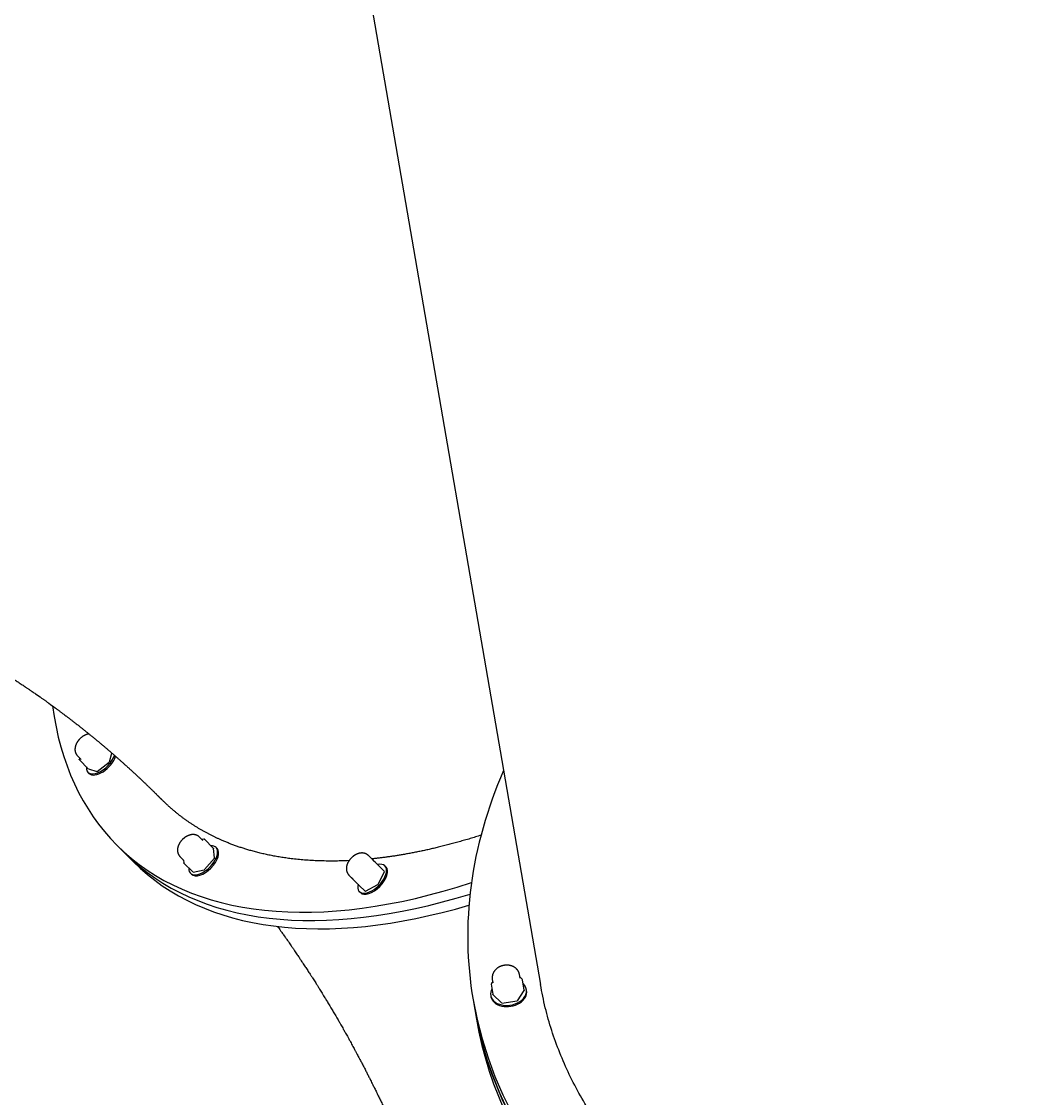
# Model space of a CAD drawing. Header units: millimetres. Extents: x 246416442 to 246896683, y 7418963194 to 7419503218.
# Drawn here: x 246834913 to 246835498, y 7419442888 to 7419443512 of the extents above; entities that cross this region are included whole.
import ezdxf
from ezdxf.lldxf.tags import DXFTag

# ---------------------------------------------------------------- set-up
doc = ezdxf.new("R2010")
doc.units = ezdxf.units.MM
doc.layers.add('L-Hatch Boundary', color=1, linetype='Continuous')
doc.layers.add('L-X-E-PLAY', color=9, linetype='Continuous')
doc.layers.add('L-SUB-SOIL DRAINAGE', color=170, linetype='SUBSOIL', lineweight=20)
doc.styles.get("Standard").update_dxf_attribs({"font": 'arial.ttf'})
tags = doc.linetypes.add('SUBSOIL', pattern='A,12.7,-5.08,["SSD",Standard,S=2.54,R=0,X=-2.54,Y=-1.27],-6.35', length=24.13).pattern_tags.tags
tags[6] = DXFTag(74, 10)

# ---------------------------------------------------------------- blocks, each defined once
blk = doc.blocks.new('Kubus Triple - Moduplay')
at = {"layer": 'L-X-E-PLAY', "lineweight": 25}
for p, q in [((-141455.4, -698388.09), (-141455.4, -699279.37)), ((-141697.41, -699103.05), (-141695.8, -699105.32)), ((-141696.42, -699104.46), (-141696.82, -699105.26)), ((-141679.85, -699109.6), (-141677.49, -699104.85)), ((-141696.8, -699105.52), (-141692.61, -699111.43)), ((-141692.52, -699111.51), (-141687.93, -699113.78)), ((-141687.71, -699113.78), (-141679.96, -699109.7)), ((-141693.11, -699113.45), (-141692.62, -699114.15)), ((-141683.76, -699157.95), (-141679.82, -699163.52)), ((-141634.21, -699163.63), (-141635.71, -699161.52)), ((-141679.82, -699163.52), (-141675.88, -699169.09)), ((-141633.38, -699163.09), (-141634.57, -699163.13)), ((-141628.98, -699169.11), (-141633.17, -699163.2)), ((-141648.77, -699170.76), (-141647.28, -699172.87)), ((-141647.25, -699173.14), (-141647.3, -699174.66)), ((-141629.13, -699174.72), (-141628.94, -699169.27)), ((-141626.84, -699169.73), (-141627.33, -699169.03)), ((-141647.26, -699174.81), (-141643.07, -699180.73)), ((-141636.06, -699180.57), (-141629.22, -699174.91)), ((-141644.47, -699181.16), (-141643.98, -699181.86)), ((-141642.86, -699180.84), (-141636.21, -699180.63)), ((-141539.09, -699191.38), (-141540.98, -699188.7)), ((-141537.59, -699193.39), (-141538.37, -699192.35)), ((-141554.05, -699197.94), (-141552.15, -699200.62)), ((-141553.38, -699198.98), (-141549.2, -699204.9)), ((-141533.4, -699199.32), (-141537.59, -699193.4)), ((-141532.11, -699196.92), (-141532.61, -699196.22)), ((-141549.2, -699204.91), (-141546.4, -699208.65)), ((-141538.3, -699206.01), (-141533.41, -699199.61)), ((-141549.75, -699208.35), (-141549.26, -699209.04)), ((-141546.11, -699208.74), (-141538.42, -699206.09)), ((-141482.4, -699272.82), (-141483.52, -699274.03)), ((-141482.4, -699271.64), (-141482.4, -699273.69)), ((-141466.4, -699273.69), (-141466.4, -699271.64)), ((-141465.26, -699274.75), (-141466.38, -699273.18)), ((-141483.58, -699274.2), (-141483.58, -699280.21)), ((-141483.54, -699280.35), (-141479.5, -699286)), ((-141465.21, -699280.91), (-141465.21, -699274.9)), ((-141495.4, -699281.44), (-141495.4, -699287.1)), ((-141484.9, -699280.74), (-141484.9, -699281.44)), ((-141479.31, -699286.11), (-141470.37, -699286.46)), ((-141470.18, -699286.38), (-141465.28, -699281.08)), ((-141463.9, -699281.44), (-141463.9, -699280.74)), ((-141495.4, -699287.1), (-141495.4, -699292.76))]:
    blk.add_line(p, q, dxfattribs=at)
for centre, radius, start, end in [((-141696.59, -699105.37), 0.25, 153.50869, 215.27029), ((-141692.41, -699111.29), 0.25, 215.27029, 243.70542), ((-141680.08, -699109.48), 0.25, 297.73732, 333.50869), ((-141687.82, -699113.56), 0.25, 243.70542, 297.73732), ((-141633.37, -699163.34), 0.25, 35.27029, 91.78247), ((-141647.53, -699173), 0.288, 1.64712, 29.16157), ((-141651.27, -699173.02), 4.02, 358.19653, 0.55948), ((-141629.18, -699169.26), 0.25, 357.96166, 35.27029), ((-141647.05, -699174.67), 0.25, 177.96166, 215.27029), ((-141629.38, -699174.72), 0.25, 309.62506, 357.96166), ((-141642.87, -699180.59), 0.25, 215.27029, 271.78247), ((-141636.22, -699180.38), 0.25, 271.78247, 309.62506), ((-141335.87, -699041.57), 252.48, 216.40185, 216.67286), ((-141553.18, -699198.84), 0.25, 174.28838, 215.27029), ((-141533.61, -699199.46), 0.25, 322.56296, 35.27029), ((-141546.2, -699208.5), 0.25, 216.79027, 288.99167), ((-141538.5, -699205.85), 0.25, 288.99167, 322.56296), ((-141483.33, -699274.2), 0.25, 137.24308, 180), ((-141458.03, -699267.28), 10.23, 215.08941, 215.23291), ((-141483.33, -699280.21), 0.25, 180, 215.56827), ((-141465.46, -699274.9), 0.25, 0, 35.56827), ((-141479.3, -699285.86), 0.25, 215.56827, 267.75256), ((-141470.36, -699286.21), 0.25, 267.75256, 317.24308), ((-141465.46, -699280.91), 0.25, 317.24308, 0)]:
    blk.add_arc(centre, radius, start, end, dxfattribs=at)
for centre, major_axis, ratio, start_param, end_param in [((-141332.69, -698909.65), (-351.07, -248.3), 0.522374, 5.902233, 6.283185), ((-141684.54, -699107.39), (8.57, 6.06), 0.522374, 2.586831, 5.48934), ((-141684.05, -699108.09), (8.57, 6.06), 0.522374, 3.141593, 5.496563), ((-141065.4, -699281.44), (-430, 0), 0.707107, 0, 3.576317), ((-141065.4, -699281.44), (-430, 0), 0.707107, 5.848455, 6.283185), ((-141332.69, -698909.65), (-351.07, -248.3), 0.522374, 0, 0.798434), ((-141328.75, -698915.22), (351.07, 248.3), 0.522374, 3.141593, 3.922756), ((-141328.75, -698915.22), (-351.07, -248.3), 0.522374, 0, 0.781164), ((-141635.9, -699175.1), (8.57, 6.06), 0.522374, 0, 0.521297), ((-141324.81, -698920.79), (351.07, 248.3), 0.522374, 3.141593, 3.906032), ((-141635.9, -699175.1), (8.57, 6.06), 0.522374, 2.620296, 6.283185), ((-141635.41, -699175.79), (8.57, 6.06), 0.522374, 3.141593, 6.283185), ((-141541.18, -699202.28), (8.57, 6.06), 0.522374, 2.446103, 6.283185), ((-141540.69, -699202.98), (8.57, 6.06), 0.522374, 3.141593, 6.283185), ((-141537.79, -699193.54), (-0.2, -0.15), 0.852634, 3.118972, 3.141593), ((-141541.18, -699202.28), (8.57, 6.06), 0.522374, 0, 0.69549), ((-141549, -699204.76), (0.2, 0.15), 0.852634, 3.118972, 3.141593), ((-141546.2, -699208.5), (0.2, 0.15), 0.852634, 3.118972, 3.141593), ((-141474.4, -699280.74), (-10.5, 0), 0.707107, 5.777368, 6.283185), ((-141474.4, -699280.74), (-10.5, 0), 0.707107, 0, 3.64741), ((-141474.4, -699281.44), (-10.5, 0), 0.707107, 0, 3.141593), ((-141065.4, -699287.1), (430, 0), 0.707107, 3.141593, 6.283185), ((-141065.4, -699287.1), (-430, 0), 0.707107, 0, 3.141593), ((-141065.4, -699292.76), (430, 0), 0.707107, 3.141593, 6.283185)]:
    blk.add_ellipse(centre, major_axis=major_axis, ratio=ratio, start_param=start_param, end_param=end_param, dxfattribs=at)
for points, knots in [([(-141979.58, -698926.63), (-141979.53, -698926.64), (-141979.27, -698926.69), (-141978.78, -698926.79), (-141978.11, -698926.92), (-141977.44, -698927.05), (-141976.79, -698927.17), (-141976.2, -698927.29), (-141975.67, -698927.39), (-141975.09, -698927.51), (-141974.4, -698927.64), (-141973.63, -698927.8), (-141972.89, -698927.95), (-141972.22, -698928.08), (-141971.55, -698928.22), (-141970.85, -698928.36), (-141970.09, -698928.52), (-141969.24, -698928.7), (-141968.44, -698928.87), (-141967.71, -698929.02), (-141967.1, -698929.15), (-141966.5, -698929.28), (-141965.88, -698929.42), (-141965.22, -698929.56), (-141964.56, -698929.7), (-141963.93, -698929.84), (-141963.34, -698929.97), (-141962.77, -698930.1), (-141962.18, -698930.23), (-141961.54, -698930.37), (-141960.82, -698930.53), (-141960.04, -698930.71), (-141959.24, -698930.89), (-141958.48, -698931.07), (-141957.78, -698931.23), (-141957.06, -698931.4), (-141956.26, -698931.58), (-141955.38, -698931.79), (-141954.57, -698931.98), (-141953.89, -698932.15), (-141953.34, -698932.28), (-141952.82, -698932.4), (-141952.25, -698932.54), (-141951.57, -698932.71), (-141950.81, -698932.9), (-141949.96, -698933.11), (-141949.08, -698933.32), (-141948.26, -698933.53), (-141947.52, -698933.72), (-141946.84, -698933.89), (-141946.13, -698934.07), (-141945.37, -698934.26), (-141944.59, -698934.46), (-141943.82, -698934.66), (-141943.07, -698934.86), (-141942.29, -698935.06), (-141941.5, -698935.27), (-141940.69, -698935.48), (-141939.92, -698935.69), (-141939.15, -698935.9), (-141938.38, -698936.11), (-141937.51, -698936.34), (-141936.53, -698936.61), (-141935.48, -698936.9), (-141934.54, -698937.16), (-141933.77, -698937.38), (-141933.14, -698937.56), (-141932.55, -698937.72), (-141931.94, -698937.9), (-141931.27, -698938.09), (-141930.54, -698938.3), (-141929.73, -698938.53), (-141928.89, -698938.78), (-141928.03, -698939.03), (-141927.24, -698939.26), (-141926.51, -698939.47), (-141925.8, -698939.68), (-141925.03, -698939.91), (-141924.12, -698940.19), (-141923.16, -698940.48), (-141922.3, -698940.74), (-141921.59, -698940.96), (-141920.92, -698941.16), (-141920.18, -698941.39), (-141919.34, -698941.65), (-141918.46, -698941.93), (-141917.58, -698942.2), (-141916.72, -698942.47), (-141915.94, -698942.72), (-141915.24, -698942.94), (-141914.65, -698943.14), (-141914.1, -698943.31), (-141913.46, -698943.52), (-141912.72, -698943.76), (-141911.88, -698944.04), (-141911.02, -698944.32), (-141910.17, -698944.6), (-141909.35, -698944.87), (-141908.56, -698945.14), (-141907.75, -698945.41), (-141906.88, -698945.7), (-141905.93, -698946.03), (-141905.02, -698946.34), (-141904.16, -698946.63), (-141903.39, -698946.9), (-141902.63, -698947.16), (-141901.96, -698947.4), (-141901.36, -698947.61), (-141900.82, -698947.8), (-141900.26, -698948), (-141899.64, -698948.22), (-141898.96, -698948.46), (-141897.81, -698948.87), (-141896.66, -698949.29), (-141895.53, -698949.7), (-141894.87, -698949.94), (-141894.25, -698950.17), (-141893.62, -698950.4), (-141892.94, -698950.65), (-141892.13, -698950.95), (-141891.22, -698951.29), (-141890.27, -698951.65), (-141889.33, -698952.01), (-141888.39, -698952.36), (-141887.5, -698952.7), (-141886.67, -698953.02), (-141885.87, -698953.33), (-141885.02, -698953.66), (-141884.1, -698954.02), (-141882.31, -698954.73), (-141880.58, -698955.41), (-141878.93, -698956.08), (-141878.18, -698956.38), (-141877.47, -698956.68), (-141876.78, -698956.96), (-141876.09, -698957.24), (-141875.3, -698957.57), (-141874.35, -698957.96), (-141872.79, -698958.61), (-141870.76, -698959.47), (-141868.87, -698960.28), (-141867.62, -698960.82), (-141866.94, -698961.11), (-141866.25, -698961.41), (-141865.53, -698961.72), (-141864.76, -698962.06), (-141863.96, -698962.42), (-141863.13, -698962.78), (-141860.4, -698964), (-141857.69, -698965.23), (-141854.99, -698966.49), (-141854.2, -698966.85), (-141853.47, -698967.2), (-141852.77, -698967.53), (-141852.08, -698967.85), (-141850.47, -698968.62), (-141847.09, -698970.24), (-141842.69, -698972.41), (-141838.87, -698974.34), (-141836.46, -698975.58), (-141834.92, -698976.38), (-141833.72, -698977), (-141832.89, -698977.44), (-141832.26, -698977.78), (-141831.64, -698978.1), (-141831, -698978.44), (-141828.14, -698979.97), (-141823.09, -698982.72), (-141816.25, -698986.59), (-141810.09, -698990.2), (-141805.08, -698993.24), (-141801.86, -698995.23), (-141800.1, -698996.33), (-141799.34, -698996.81), (-141798.66, -698997.24), (-141798.07, -698997.62), (-141797.55, -698997.94), (-141797.02, -698998.28), (-141796.48, -698998.63), (-141795.37, -698999.34), (-141794.18, -699000.11), (-141792.89, -699000.94), (-141792.09, -699001.47), (-141791.36, -699001.95), (-141790.83, -699002.29), (-141790.46, -699002.54), (-141790.13, -699002.76), (-141789.85, -699002.94), (-141789.5, -699003.17), (-141789.1, -699003.44), (-141788.68, -699003.72), (-141788.27, -699004), (-141787.09, -699004.79), (-141784.33, -699006.65), (-141780.01, -699009.62), (-141774.88, -699013.25), (-141769.73, -699016.99), (-141764.56, -699020.84), (-141759.44, -699024.77), (-141754.35, -699028.78), (-141749.29, -699032.87), (-141744.98, -699036.45), (-141742.16, -699038.84), (-141740.82, -699039.99), (-141740.24, -699040.48), (-141739.7, -699040.95), (-141739.16, -699041.42), (-141738.59, -699041.9), (-141737, -699043.29), (-141734.14, -699045.8), (-141730.78, -699048.81), (-141728.44, -699050.95), (-141727.35, -699051.96), (-141726.8, -699052.46), (-141726.25, -699052.97), (-141725.66, -699053.51), (-141724.91, -699054.21), (-141723.71, -699055.34), (-141722.15, -699056.8), (-141720.76, -699058.13), (-141719.81, -699059.04), (-141719.25, -699059.58), (-141718.69, -699060.12), (-141718.14, -699060.65), (-141717.57, -699061.2), (-141716.91, -699061.85), (-141716.13, -699062.6), (-141714.58, -699064.13), (-141713.11, -699065.58), (-141711.75, -699066.94), (-141711.21, -699067.48), (-141710.71, -699067.99), (-141710.23, -699068.47), (-141709.75, -699068.96), (-141709.22, -699069.49), (-141707.81, -699070.93), (-141706.38, -699072.4), (-141704.96, -699073.88), (-141704.4, -699074.46), (-141703.88, -699075.01), (-141703.37, -699075.54), (-141702.85, -699076.09), (-141701.76, -699077.24), (-141700.66, -699078.41), (-141699.56, -699079.59), (-141699.05, -699080.14), (-141698.59, -699080.63), (-141698.19, -699081.07), (-141697.75, -699081.54), (-141697.24, -699082.09), (-141696.65, -699082.74), (-141696.02, -699083.43), (-141695.34, -699084.17), (-141694.64, -699084.94), (-141693.97, -699085.68), (-141693.4, -699086.32), (-141692.91, -699086.86), (-141692.44, -699087.38), (-141691.94, -699087.94), (-141691.41, -699088.54), (-141690.85, -699089.17), (-141690.31, -699089.78), (-141689.79, -699090.37), (-141689.29, -699090.94), (-141688.77, -699091.53), (-141688.23, -699092.15), (-141687.64, -699092.82), (-141687.02, -699093.54), (-141686.37, -699094.28), (-141685.74, -699095.02), (-141685.14, -699095.72), (-141684.6, -699096.34), (-141684.14, -699096.88), (-141683.76, -699097.33), (-141683.38, -699097.78), (-141682.93, -699098.31), (-141682.39, -699098.95), (-141681.8, -699099.65), (-141681.24, -699100.31), (-141680.74, -699100.92), (-141680.29, -699101.46), (-141679.84, -699101.99), (-141679.37, -699102.56), (-141678.85, -699103.2), (-141678.24, -699103.93), (-141677.59, -699104.72), (-141676.95, -699105.5), (-141676.38, -699106.21), (-141675.86, -699106.85), (-141675.37, -699107.45), (-141674.87, -699108.07), (-141674.35, -699108.72), (-141673.83, -699109.36), (-141673.34, -699109.98), (-141672.89, -699110.53), (-141672.48, -699111.06), (-141672.06, -699111.59), (-141671.6, -699112.17), (-141671.07, -699112.84), (-141670.5, -699113.56), (-141669.94, -699114.27), (-141669.46, -699114.9), (-141669.03, -699115.44), (-141668.62, -699115.96), (-141668.18, -699116.53), (-141667.69, -699117.17), (-141667.16, -699117.86), (-141666.62, -699118.56), (-141666.08, -699119.28), (-141665.55, -699119.97), (-141665.05, -699120.63), (-141664.57, -699121.26), (-141664.11, -699121.87), (-141663.66, -699122.47), (-141663.23, -699123.03), (-141662.84, -699123.56), (-141662.47, -699124.06), (-141662.09, -699124.57), (-141661.68, -699125.12), (-141661.25, -699125.7), (-141660.82, -699126.28), (-141660.4, -699126.85), (-141659.99, -699127.41), (-141659.55, -699128), (-141659.08, -699128.64), (-141658.59, -699129.32), (-141658.09, -699130.01), (-141657.63, -699130.65), (-141657.21, -699131.22), (-141656.84, -699131.74), (-141656.5, -699132.21), (-141656.18, -699132.66), (-141655.89, -699133.07), (-141655.63, -699133.42), (-141655.43, -699133.7), (-141655.26, -699133.95), (-141655.06, -699134.23), (-141654.8, -699134.59), (-141654.54, -699134.96), (-141654.32, -699135.28), (-141654.18, -699135.47), (-141654.06, -699135.64), (-141653.91, -699135.84), (-141653.64, -699136.24), (-141653.43, -699136.53), (-141653.27, -699136.76)], [0, 0, 0, 0, 0.000386, 0.00191, 0.003581, 0.005264, 0.006833, 0.008311, 0.009603, 0.010717, 0.012616, 0.014655, 0.016388, 0.018021, 0.019626, 0.021284, 0.023177, 0.02529, 0.027504, 0.029144, 0.030623, 0.032061, 0.033601, 0.035209, 0.036934, 0.038467, 0.039911, 0.04131, 0.042735, 0.044315, 0.046054, 0.048061, 0.050129, 0.052024, 0.053723, 0.055339, 0.057461, 0.059715, 0.061906, 0.063551, 0.064779, 0.066055, 0.067467, 0.069021, 0.071166, 0.073234, 0.075444, 0.077757, 0.079401, 0.08109, 0.082864, 0.084788, 0.086848, 0.088772, 0.090628, 0.092533, 0.094649, 0.096655, 0.098653, 0.100511, 0.102563, 0.104481, 0.107185, 0.110059, 0.112498, 0.114384, 0.11597, 0.117339, 0.118887, 0.120645, 0.122534, 0.124465, 0.126856, 0.129051, 0.13109, 0.132933, 0.13468, 0.136549, 0.138905, 0.141733, 0.143993, 0.145616, 0.147229, 0.149191, 0.15137, 0.153743, 0.156057, 0.158266, 0.160398, 0.162205, 0.163678, 0.165068, 0.16651, 0.168645, 0.17087, 0.173136, 0.175402, 0.177558, 0.179564, 0.181627, 0.183943, 0.186496, 0.189108, 0.191178, 0.193245, 0.195271, 0.197139, 0.198641, 0.200021, 0.201448, 0.203086, 0.204966, 0.206857, 0.212263, 0.214137, 0.215884, 0.217555, 0.219142, 0.220887, 0.223062, 0.22562, 0.228174, 0.230724, 0.233265, 0.235723, 0.237941, 0.239984, 0.2422, 0.2448, 0.247459, 0.25677, 0.258861, 0.260943, 0.262886, 0.264708, 0.266549, 0.268577, 0.271215, 0.274324, 0.281412, 0.287961, 0.289944, 0.29177, 0.293622, 0.295614, 0.29775, 0.300034, 0.30232, 0.304605, 0.322794, 0.325082, 0.327339, 0.329416, 0.331306, 0.333198, 0.335262, 0.344918, 0.361922, 0.372842, 0.377777, 0.382699, 0.386196, 0.388141, 0.389939, 0.391701, 0.393528, 0.395495, 0.416623, 0.437768, 0.456106, 0.471633, 0.483036, 0.485338, 0.48764, 0.489989, 0.491482, 0.493085, 0.494689, 0.496414, 0.498022, 0.504863, 0.507355, 0.509844, 0.512324, 0.514025, 0.514947, 0.515806, 0.51672, 0.517807, 0.519006, 0.52038, 0.521633, 0.522884, 0.531342, 0.547309, 0.563383, 0.579869, 0.596478, 0.613061, 0.629619, 0.646302, 0.663113, 0.672611, 0.674692, 0.676639, 0.678443, 0.68021, 0.682092, 0.684133, 0.696426, 0.711168, 0.71867, 0.720645, 0.722474, 0.724356, 0.726354, 0.728544, 0.732189, 0.738915, 0.74483, 0.746835, 0.748843, 0.750793, 0.752769, 0.754599, 0.756854, 0.759774, 0.7628, 0.773386, 0.775422, 0.777374, 0.779173, 0.780805, 0.782512, 0.784411, 0.786444, 0.797747, 0.799926, 0.801932, 0.803811, 0.805632, 0.807485, 0.809459, 0.817569, 0.819596, 0.821579, 0.823223, 0.824629, 0.826055, 0.828066, 0.830284, 0.832598, 0.835107, 0.837813, 0.840431, 0.842548, 0.844248, 0.845922, 0.847763, 0.849845, 0.851936, 0.854027, 0.855943, 0.857859, 0.859697, 0.861797, 0.863983, 0.866341, 0.868907, 0.871342, 0.87358, 0.875739, 0.877497, 0.87886, 0.880136, 0.881827, 0.884046, 0.886347, 0.888647, 0.890468, 0.892178, 0.893868, 0.895642, 0.897621, 0.900012, 0.902669, 0.905175, 0.907528, 0.909409, 0.91128, 0.91328, 0.915291, 0.917386, 0.919341, 0.92117, 0.922612, 0.924282, 0.92613, 0.928089, 0.930558, 0.932867, 0.934781, 0.936372, 0.937925, 0.939665, 0.941665, 0.943809, 0.946063, 0.94817, 0.950386, 0.952431, 0.954245, 0.956184, 0.958034, 0.95974, 0.961332, 0.962821, 0.964319, 0.965984, 0.967806, 0.969602, 0.971279, 0.972948, 0.974685, 0.976626, 0.978717, 0.980827, 0.982783, 0.984475, 0.985965, 0.987437, 0.988662, 0.989954, 0.991114, 0.991845, 0.992444, 0.993226, 0.99419, 0.995459, 0.996211, 0.99676, 0.99709, 0.997427, 0.998427, 1, 1, 1, 1]), ([(-141688.74, -699091.56), (-141688.74, -699091.56), (-141688.83, -699091.56), (-141689, -699091.56), (-141689.24, -699091.56), (-141689.49, -699091.58), (-141689.74, -699091.6), (-141689.99, -699091.63), (-141690.24, -699091.67), (-141690.5, -699091.72), (-141690.75, -699091.78), (-141691.01, -699091.84), (-141691.26, -699091.91), (-141691.52, -699091.99), (-141691.77, -699092.08), (-141692.02, -699092.17), (-141692.27, -699092.27), (-141692.51, -699092.38), (-141692.76, -699092.49), (-141693, -699092.61), (-141693.23, -699092.74), (-141693.47, -699092.87), (-141693.7, -699093), (-141693.93, -699093.15), (-141694.15, -699093.29), (-141694.37, -699093.44), (-141694.59, -699093.6), (-141694.8, -699093.76), (-141695.01, -699093.93), (-141695.22, -699094.1), (-141695.42, -699094.28), (-141695.62, -699094.46), (-141695.81, -699094.64), (-141696, -699094.83), (-141696.19, -699095.03), (-141696.37, -699095.23), (-141696.54, -699095.44), (-141696.71, -699095.65), (-141696.87, -699095.86), (-141697.03, -699096.08), (-141697.18, -699096.3), (-141697.32, -699096.53), (-141697.46, -699096.76), (-141697.58, -699097), (-141697.7, -699097.23), (-141697.81, -699097.47), (-141697.91, -699097.72), (-141698, -699097.96), (-141698.08, -699098.2), (-141698.15, -699098.44), (-141698.21, -699098.68), (-141698.26, -699098.92), (-141698.3, -699099.16), (-141698.33, -699099.4), (-141698.35, -699099.64), (-141698.36, -699099.87), (-141698.36, -699100.11), (-141698.35, -699100.33), (-141698.33, -699100.56), (-141698.31, -699100.79), (-141698.27, -699101.01), (-141698.22, -699101.23), (-141698.17, -699101.44), (-141698.11, -699101.65), (-141698.04, -699101.86), (-141697.96, -699102.06), (-141697.87, -699102.26), (-141697.77, -699102.46), (-141697.67, -699102.65), (-141697.56, -699102.83), (-141697.47, -699102.97), (-141697.42, -699103.04), (-141697.41, -699103.05)], [0, 0, 0, 0, 0.000958, 0.015329, 0.029883, 0.044614, 0.05951, 0.074553, 0.089721, 0.104985, 0.120316, 0.135686, 0.15106, 0.166415, 0.181733, 0.197003, 0.212216, 0.22737, 0.242465, 0.257502, 0.272488, 0.287429, 0.302333, 0.317207, 0.332063, 0.346908, 0.361754, 0.376608, 0.39148, 0.406379, 0.421316, 0.436301, 0.451343, 0.466451, 0.481633, 0.496897, 0.512246, 0.527684, 0.543208, 0.558815, 0.574494, 0.590228, 0.605996, 0.621759, 0.637486, 0.65314, 0.668689, 0.684103, 0.699356, 0.714431, 0.729317, 0.74401, 0.75851, 0.772822, 0.786955, 0.800919, 0.814725, 0.828383, 0.841906, 0.855305, 0.868589, 0.881771, 0.894857, 0.907859, 0.920784, 0.93364, 0.946434, 0.959175, 0.971868, 0.984521, 0.997141, 1, 1, 1, 1]), ([(-141635.71, -699161.52), (-141635.72, -699161.5), (-141635.77, -699161.43), (-141635.87, -699161.3), (-141636, -699161.14), (-141636.14, -699160.98), (-141636.29, -699160.83), (-141636.45, -699160.68), (-141636.61, -699160.54), (-141636.78, -699160.41), (-141636.95, -699160.28), (-141637.13, -699160.16), (-141637.31, -699160.05), (-141637.5, -699159.94), (-141637.69, -699159.84), (-141637.89, -699159.75), (-141638.09, -699159.67), (-141638.29, -699159.59), (-141638.5, -699159.53), (-141638.71, -699159.47), (-141638.93, -699159.41), (-141639.15, -699159.37), (-141639.38, -699159.33), (-141639.61, -699159.3), (-141639.84, -699159.28), (-141640.08, -699159.27), (-141640.32, -699159.26), (-141640.56, -699159.27), (-141640.81, -699159.28), (-141641.06, -699159.3), (-141641.31, -699159.33), (-141641.56, -699159.37), (-141641.82, -699159.41), (-141642.07, -699159.47), (-141642.33, -699159.53), (-141642.58, -699159.6), (-141642.84, -699159.68), (-141643.09, -699159.77), (-141643.34, -699159.86), (-141643.59, -699159.96), (-141643.84, -699160.07), (-141644.08, -699160.18), (-141644.32, -699160.3), (-141644.56, -699160.42), (-141644.79, -699160.55), (-141645.02, -699160.69), (-141645.25, -699160.83), (-141645.48, -699160.97), (-141645.7, -699161.12), (-141645.92, -699161.28), (-141646.13, -699161.44), (-141646.34, -699161.6), (-141646.55, -699161.78), (-141646.75, -699161.95), (-141646.95, -699162.13), (-141647.14, -699162.32), (-141647.33, -699162.51), (-141647.52, -699162.7), (-141647.7, -699162.9), (-141647.87, -699163.1), (-141648.04, -699163.31), (-141648.21, -699163.53), (-141648.36, -699163.75), (-141648.51, -699163.97), (-141648.66, -699164.2), (-141648.79, -699164.43), (-141648.92, -699164.66), (-141649.04, -699164.9), (-141649.15, -699165.14), (-141649.25, -699165.38), (-141649.35, -699165.62), (-141649.43, -699165.86), (-141649.5, -699166.11), (-141649.56, -699166.35), (-141649.61, -699166.59), (-141649.65, -699166.83), (-141649.69, -699167.07), (-141649.71, -699167.3), (-141649.72, -699167.54), (-141649.72, -699167.77), (-141649.71, -699168), (-141649.7, -699168.23), (-141649.67, -699168.45), (-141649.64, -699168.68), (-141649.59, -699168.89), (-141649.54, -699169.11), (-141649.48, -699169.32), (-141649.41, -699169.53), (-141649.33, -699169.74), (-141649.25, -699169.94), (-141649.15, -699170.13), (-141649.05, -699170.32), (-141648.94, -699170.51), (-141648.84, -699170.65), (-141648.79, -699170.73), (-141648.77, -699170.76)], [0, 0, 0, 0, 0.002357, 0.012011, 0.02165, 0.031279, 0.040904, 0.050529, 0.060159, 0.069802, 0.079461, 0.089145, 0.098858, 0.108609, 0.118404, 0.128251, 0.138159, 0.148136, 0.158192, 0.168335, 0.178576, 0.188925, 0.199389, 0.209979, 0.220702, 0.231563, 0.242566, 0.253709, 0.26499, 0.2764, 0.287925, 0.299548, 0.311249, 0.323006, 0.334796, 0.346594, 0.358379, 0.370138, 0.381862, 0.393543, 0.405179, 0.416768, 0.428314, 0.43982, 0.451289, 0.462729, 0.474146, 0.485547, 0.496939, 0.508329, 0.519726, 0.531134, 0.542563, 0.554018, 0.56551, 0.577043, 0.588627, 0.600266, 0.611967, 0.623734, 0.635568, 0.647469, 0.659434, 0.671456, 0.683523, 0.695619, 0.707717, 0.71979, 0.731814, 0.74376, 0.755606, 0.767332, 0.778923, 0.79037, 0.801669, 0.81282, 0.823826, 0.834694, 0.84543, 0.856043, 0.866542, 0.876935, 0.887232, 0.89744, 0.907567, 0.91762, 0.927607, 0.937534, 0.947407, 0.957232, 0.967015, 0.97676, 0.986474, 0.996161, 1, 1, 1, 1]), ([(-141540.98, -699188.7), (-141541.02, -699188.65), (-141541.09, -699188.55), (-141541.22, -699188.39), (-141541.36, -699188.23), (-141541.51, -699188.08), (-141541.66, -699187.93), (-141541.82, -699187.78), (-141541.98, -699187.65), (-141542.15, -699187.52), (-141542.33, -699187.4), (-141542.51, -699187.28), (-141542.69, -699187.17), (-141542.88, -699187.07), (-141543.08, -699186.98), (-141543.28, -699186.89), (-141543.48, -699186.81), (-141543.69, -699186.74), (-141543.9, -699186.68), (-141544.12, -699186.62), (-141544.34, -699186.57), (-141544.56, -699186.53), (-141544.79, -699186.5), (-141545.02, -699186.48), (-141545.25, -699186.46), (-141545.49, -699186.45), (-141545.73, -699186.45), (-141545.98, -699186.46), (-141546.23, -699186.48), (-141546.48, -699186.5), (-141546.73, -699186.54), (-141546.99, -699186.58), (-141547.24, -699186.63), (-141547.5, -699186.69), (-141547.75, -699186.76), (-141548.01, -699186.84), (-141548.26, -699186.92), (-141548.51, -699187.01), (-141548.76, -699187.1), (-141549.01, -699187.21), (-141549.25, -699187.32), (-141549.49, -699187.43), (-141549.73, -699187.55), (-141549.97, -699187.68), (-141550.2, -699187.82), (-141550.43, -699187.95), (-141550.66, -699188.1), (-141550.88, -699188.25), (-141551.1, -699188.4), (-141551.32, -699188.56), (-141551.53, -699188.72), (-141551.74, -699188.89), (-141551.94, -699189.06), (-141552.14, -699189.24), (-141552.34, -699189.43), (-141552.53, -699189.61), (-141552.72, -699189.81), (-141552.9, -699190), (-141553.08, -699190.21), (-141553.25, -699190.41), (-141553.41, -699190.62), (-141553.57, -699190.84), (-141553.73, -699191.06), (-141553.87, -699191.29), (-141554.01, -699191.52), (-141554.15, -699191.75), (-141554.27, -699191.99), (-141554.38, -699192.22), (-141554.49, -699192.47), (-141554.59, -699192.71), (-141554.67, -699192.95), (-141554.75, -699193.19), (-141554.81, -699193.43), (-141554.87, -699193.68), (-141554.91, -699193.92), (-141554.95, -699194.15), (-141554.98, -699194.39), (-141554.99, -699194.63), (-141555, -699194.86), (-141554.99, -699195.09), (-141554.98, -699195.32), (-141554.96, -699195.55), (-141554.93, -699195.77), (-141554.89, -699195.99), (-141554.84, -699196.21), (-141554.78, -699196.42), (-141554.72, -699196.63), (-141554.64, -699196.84), (-141554.56, -699197.04), (-141554.47, -699197.24), (-141554.37, -699197.43), (-141554.26, -699197.62), (-141554.15, -699197.79), (-141554.08, -699197.89), (-141554.05, -699197.94)], [0, 0, 0, 0, 0.007968, 0.017613, 0.027246, 0.036872, 0.046497, 0.056124, 0.065761, 0.075413, 0.085086, 0.094786, 0.104521, 0.114296, 0.124121, 0.134003, 0.14395, 0.153972, 0.164078, 0.174277, 0.184579, 0.194995, 0.205532, 0.216198, 0.227001, 0.237945, 0.24903, 0.260254, 0.271612, 0.28309, 0.294675, 0.306347, 0.318083, 0.329862, 0.34166, 0.353453, 0.365225, 0.376964, 0.388664, 0.400319, 0.411928, 0.423492, 0.435014, 0.446498, 0.45795, 0.469376, 0.480783, 0.492177, 0.503568, 0.514961, 0.526364, 0.537783, 0.549227, 0.560703, 0.572218, 0.58378, 0.595396, 0.607071, 0.61881, 0.630615, 0.642489, 0.654428, 0.666427, 0.678477, 0.690564, 0.702664, 0.714751, 0.726799, 0.738781, 0.750672, 0.76245, 0.774099, 0.785608, 0.796969, 0.808182, 0.819248, 0.830173, 0.840963, 0.851626, 0.862172, 0.872609, 0.882945, 0.893189, 0.903349, 0.913432, 0.923446, 0.933398, 0.943293, 0.953137, 0.962937, 0.972698, 0.982424, 0.992122, 1, 1, 1, 1]), ([(-141599.95, -699220.24), (-141599.83, -699220.49), (-141599.5, -699221.16), (-141598.94, -699222.31), (-141598.19, -699223.85), (-141597.43, -699225.44), (-141596.65, -699227.08), (-141595.96, -699228.53), (-141595.28, -699229.99), (-141594.66, -699231.32), (-141594, -699232.73), (-141593.32, -699234.21), (-141592.64, -699235.71), (-141592.02, -699237.08), (-141591.46, -699238.3), (-141590.96, -699239.42), (-141590.52, -699240.41), (-141590.12, -699241.3), (-141589.69, -699242.28), (-141589.18, -699243.43), (-141588.63, -699244.7), (-141588.09, -699245.94), (-141587.57, -699247.14), (-141587.05, -699248.34), (-141586.53, -699249.55), (-141585.98, -699250.84), (-141585.48, -699252.01), (-141584.98, -699253.2), (-141584.5, -699254.37), (-141583.97, -699255.62), (-141583.41, -699256.98), (-141582.81, -699258.46), (-141582.17, -699260.01), (-141581.57, -699261.5), (-141581.01, -699262.91), (-141580.45, -699264.29), (-141579.96, -699265.53), (-141579.53, -699266.63), (-141579.12, -699267.68), (-141578.64, -699268.89), (-141578.18, -699270.1), (-141577.68, -699271.38), (-141577.21, -699272.61), (-141576.71, -699273.91), (-141576.24, -699275.16), (-141575.75, -699276.47), (-141575.26, -699277.77), (-141574.8, -699279.02), (-141574.38, -699280.14), (-141573.94, -699281.35), (-141573.48, -699282.62), (-141572.97, -699284.02), (-141572.52, -699285.27), (-141572.13, -699286.38), (-141571.76, -699287.42), (-141571.34, -699288.59), (-141570.87, -699289.94), (-141570.39, -699291.32), (-141569.91, -699292.7), (-141569.44, -699294.07), (-141568.95, -699295.49), (-141568.49, -699296.86), (-141568.02, -699298.24), (-141567.54, -699299.67), (-141567.07, -699301.11), (-141566.62, -699302.45), (-141566.2, -699303.74), (-141565.81, -699304.96), (-141565.43, -699306.11), (-141565.09, -699307.19), (-141564.69, -699308.43), (-141564.27, -699309.77), (-141563.86, -699311.05), (-141563.52, -699312.15), (-141563.2, -699313.18), (-141562.87, -699314.23), (-141562.55, -699315.28), (-141562.24, -699316.31), (-141561.9, -699317.41), (-141561.52, -699318.68), (-141561.12, -699320.01), (-141560.76, -699321.21), (-141560.42, -699322.36), (-141560.08, -699323.52), (-141559.75, -699324.65), (-141559.47, -699325.63), (-141559.2, -699326.57), (-141558.88, -699327.67), (-141558.53, -699328.9), (-141558.17, -699330.17), (-141557.81, -699331.46), (-141557.45, -699332.73), (-141557.11, -699333.96), (-141556.82, -699335.01), (-141556.54, -699336.04), (-141556.23, -699337.16), (-141555.92, -699338.32), (-141555.64, -699339.39), (-141555.37, -699340.37), (-141555.09, -699341.44), (-141554.78, -699342.61), (-141554.46, -699343.82), (-141554.15, -699345.03), (-141553.8, -699346.37), (-141553.46, -699347.73), (-141553.11, -699349.08), (-141552.78, -699350.41), (-141552.43, -699351.79), (-141552.1, -699353.15), (-141551.78, -699354.44), (-141551.48, -699355.67), (-141551.18, -699356.93), (-141550.88, -699358.19), (-141550.55, -699359.56), (-141550.23, -699360.91), (-141549.91, -699362.27), (-141549.6, -699363.64), (-141549.27, -699365.05), (-141548.99, -699366.31), (-141548.75, -699367.35), (-141548.48, -699368.57), (-141548.2, -699369.83), (-141547.93, -699371.03), (-141547.7, -699372.1), (-141547.43, -699373.35), (-141547.15, -699374.65), (-141546.88, -699375.91), (-141546.6, -699377.21), (-141546.29, -699378.67), (-141545.99, -699380.13), (-141545.72, -699381.48), (-141545.44, -699382.81), (-141545.18, -699384.11), (-141544.94, -699385.33), (-141544.68, -699386.65), (-141544.41, -699388.03), (-141544.15, -699389.35), (-141543.91, -699390.57), (-141543.66, -699391.91), (-141543.39, -699393.33), (-141543.14, -699394.67), (-141542.92, -699395.88), (-141542.71, -699397.01), (-141542.51, -699398.12), (-141542.3, -699399.28), (-141542.07, -699400.56), (-141541.86, -699401.74), (-141541.67, -699402.83), (-141541.47, -699403.96), (-141541.25, -699405.23), (-141541.05, -699406.44), (-141540.85, -699407.59), (-141540.66, -699408.74), (-141540.46, -699409.96), (-141540.28, -699411.04), (-141540.11, -699412.08), (-141539.94, -699413.12), (-141539.77, -699414.18), (-141539.6, -699415.25), (-141539.41, -699416.47), (-141539.18, -699417.94), (-141538.93, -699419.59), (-141538.68, -699421.24), (-141538.47, -699422.69), (-141538.29, -699423.92), (-141538.12, -699425.03), (-141537.97, -699426.07), (-141537.83, -699427.1), (-141537.67, -699428.19), (-141537.51, -699429.39), (-141537.32, -699430.75), (-141537.15, -699431.97), (-141537.01, -699433.05), (-141536.87, -699434.08), (-141536.73, -699435.13), (-141536.6, -699436.14), (-141536.45, -699437.26), (-141536.28, -699438.63), (-141536.1, -699440.03), (-141535.94, -699441.32), (-141535.79, -699442.52), (-141535.65, -699443.73), (-141535.48, -699445.18), (-141535.3, -699446.69), (-141535.13, -699448.12), (-141535, -699449.27), (-141534.89, -699450.28), (-141534.77, -699451.36), (-141534.65, -699452.45), (-141534.53, -699453.54), (-141534.4, -699454.72), (-141534.26, -699456.05), (-141534.14, -699457.24), (-141534.03, -699458.29), (-141533.93, -699459.29), (-141533.83, -699460.33), (-141533.73, -699461.29), (-141533.64, -699462.26), (-141533.53, -699463.39), (-141533.41, -699464.7), (-141533.27, -699466.12), (-141533.14, -699467.64), (-141532.99, -699469.29), (-141532.86, -699470.78), (-141532.74, -699472.18), (-141532.62, -699473.6), (-141532.49, -699475.19), (-141532.37, -699476.68), (-141532.26, -699478.12), (-141532.16, -699479.46), (-141532.05, -699480.89), (-141531.98, -699481.83), (-141531.95, -699482.31)], [0, 0, 0, 0, 0.003396, 0.008957, 0.015265, 0.023875, 0.029949, 0.036907, 0.043, 0.049082, 0.05441, 0.06145, 0.068401, 0.073904, 0.079264, 0.084267, 0.088394, 0.092023, 0.09584, 0.100958, 0.106829, 0.112058, 0.116957, 0.122202, 0.127467, 0.132394, 0.138532, 0.142447, 0.147471, 0.153295, 0.158309, 0.164568, 0.171988, 0.177847, 0.183283, 0.189552, 0.195175, 0.198716, 0.203228, 0.20824, 0.21378, 0.218173, 0.22418, 0.228984, 0.234144, 0.239598, 0.245088, 0.250068, 0.254982, 0.258796, 0.264869, 0.270411, 0.275862, 0.279988, 0.283945, 0.288464, 0.2942, 0.300212, 0.305123, 0.310812, 0.31665, 0.322268, 0.327166, 0.333197, 0.339328, 0.344354, 0.34911, 0.354717, 0.358769, 0.362802, 0.367522, 0.373423, 0.378646, 0.382632, 0.386362, 0.390654, 0.395075, 0.398661, 0.40271, 0.407888, 0.413609, 0.418132, 0.421882, 0.42703, 0.431578, 0.435044, 0.438369, 0.442452, 0.447816, 0.45258, 0.457149, 0.462677, 0.467147, 0.471359, 0.474659, 0.479005, 0.484165, 0.487907, 0.491232, 0.495378, 0.500101, 0.504531, 0.509262, 0.513751, 0.519772, 0.524678, 0.529124, 0.534737, 0.540282, 0.544428, 0.549239, 0.554148, 0.558523, 0.563414, 0.569598, 0.573516, 0.578648, 0.584913, 0.58916, 0.592718, 0.596532, 0.602701, 0.606659, 0.609829, 0.61457, 0.620483, 0.624154, 0.628551, 0.634851, 0.640215, 0.644584, 0.64966, 0.6549, 0.658832, 0.662955, 0.66932, 0.673928, 0.677431, 0.682473, 0.688602, 0.692877, 0.6971, 0.701662, 0.705139, 0.709147, 0.714184, 0.718999, 0.721909, 0.725952, 0.731149, 0.735608, 0.73896, 0.743548, 0.747947, 0.752025, 0.755145, 0.759048, 0.763158, 0.766429, 0.770595, 0.776043, 0.782285, 0.788213, 0.793246, 0.798039, 0.80117, 0.805031, 0.809079, 0.812038, 0.81652, 0.821789, 0.826423, 0.829402, 0.833227, 0.837183, 0.840473, 0.843885, 0.848975, 0.854806, 0.858743, 0.862431, 0.8673, 0.871507, 0.87752, 0.883071, 0.886423, 0.889541, 0.893604, 0.897657, 0.900866, 0.904978, 0.909927, 0.914644, 0.917338, 0.920814, 0.925016, 0.92816, 0.930738, 0.934989, 0.939877, 0.94428, 0.949636, 0.955566, 0.96123, 0.964995, 0.969992, 0.975746, 0.981337, 0.985301, 0.990457, 0.995047, 1, 1, 1, 1]), ([(-141466.4, -699271.64), (-141466.4, -699271.61), (-141466.4, -699271.51), (-141466.41, -699271.33), (-141466.42, -699271.1), (-141466.45, -699270.86), (-141466.48, -699270.64), (-141466.52, -699270.41), (-141466.58, -699270.18), (-141466.64, -699269.95), (-141466.71, -699269.73), (-141466.78, -699269.51), (-141466.87, -699269.29), (-141466.96, -699269.08), (-141467.07, -699268.86), (-141467.18, -699268.66), (-141467.3, -699268.45), (-141467.43, -699268.25), (-141467.56, -699268.05), (-141467.71, -699267.85), (-141467.86, -699267.66), (-141468.02, -699267.48), (-141468.18, -699267.3), (-141468.36, -699267.12), (-141468.54, -699266.95), (-141468.73, -699266.78), (-141468.92, -699266.62), (-141469.12, -699266.47), (-141469.33, -699266.32), (-141469.55, -699266.18), (-141469.77, -699266.04), (-141469.99, -699265.91), (-141470.22, -699265.79), (-141470.46, -699265.67), (-141470.7, -699265.56), (-141470.95, -699265.46), (-141471.2, -699265.36), (-141471.45, -699265.27), (-141471.71, -699265.19), (-141471.97, -699265.12), (-141472.23, -699265.05), (-141472.5, -699265), (-141472.76, -699264.95), (-141473.03, -699264.9), (-141473.3, -699264.87), (-141473.58, -699264.84), (-141473.85, -699264.82), (-141474.12, -699264.81), (-141474.4, -699264.81), (-141474.67, -699264.81), (-141474.95, -699264.82), (-141475.22, -699264.84), (-141475.49, -699264.87), (-141475.76, -699264.9), (-141476.04, -699264.95), (-141476.3, -699265), (-141476.57, -699265.06), (-141476.84, -699265.12), (-141477.1, -699265.2), (-141477.36, -699265.28), (-141477.62, -699265.37), (-141477.87, -699265.47), (-141478.12, -699265.57), (-141478.36, -699265.68), (-141478.6, -699265.8), (-141478.84, -699265.93), (-141479.07, -699266.06), (-141479.29, -699266.2), (-141479.51, -699266.35), (-141479.72, -699266.51), (-141479.93, -699266.67), (-141480.13, -699266.83), (-141480.32, -699267.01), (-141480.5, -699267.18), (-141480.68, -699267.37), (-141480.85, -699267.56), (-141481.01, -699267.75), (-141481.16, -699267.95), (-141481.3, -699268.15), (-141481.44, -699268.36), (-141481.57, -699268.57), (-141481.68, -699268.78), (-141481.79, -699268.99), (-141481.89, -699269.21), (-141481.98, -699269.44), (-141482.07, -699269.66), (-141482.14, -699269.89), (-141482.2, -699270.11), (-141482.26, -699270.34), (-141482.31, -699270.57), (-141482.34, -699270.81), (-141482.37, -699271.04), (-141482.39, -699271.27), (-141482.4, -699271.47), (-141482.4, -699271.59), (-141482.4, -699271.64)], [0, 0, 0, 0, 0.003303, 0.013454, 0.023598, 0.03374, 0.043882, 0.054029, 0.064184, 0.074353, 0.084538, 0.094744, 0.104974, 0.115233, 0.125524, 0.135851, 0.146218, 0.156628, 0.167084, 0.17759, 0.188147, 0.198758, 0.209424, 0.220146, 0.230926, 0.241762, 0.252655, 0.263601, 0.2746, 0.285648, 0.296742, 0.307878, 0.319051, 0.330258, 0.341493, 0.352753, 0.364033, 0.37533, 0.386638, 0.397957, 0.409282, 0.420612, 0.431945, 0.44328, 0.454617, 0.465955, 0.477296, 0.488639, 0.499986, 0.511338, 0.522695, 0.534058, 0.545428, 0.556807, 0.568194, 0.57959, 0.590995, 0.602409, 0.61383, 0.625258, 0.63669, 0.648122, 0.659551, 0.670974, 0.682386, 0.693781, 0.705156, 0.716503, 0.727818, 0.739096, 0.750331, 0.761519, 0.772655, 0.783738, 0.794762, 0.805728, 0.816634, 0.827479, 0.838263, 0.848988, 0.859655, 0.870265, 0.880821, 0.891326, 0.901782, 0.912193, 0.922561, 0.932891, 0.943185, 0.953447, 0.963682, 0.973892, 0.984081, 0.994254, 1, 1, 1, 1])]:
    blk.add_open_spline(points, degree=3, knots=knots, dxfattribs=at)
for points, weights in [([(-141623.51, -699165.33), (-141635.09, -699157.68), (-141645.17, -699148.21), (-141653.27, -699136.76)], [1, 0.939152860755, 0.883859283042, 0.83411926686]), ([(-141552.57, -699189.65), (-141581.76, -699186.04), (-141605.26, -699177.42), (-141623.51, -699165.33)], [0.760474943892, 0.827414509051, 0.907256194421, 1]), ([(-141474.63, -699188.11), (-141498.13, -699191.42), (-141519.76, -699192.25), (-141539.43, -699190.91)], [0.641736668785, 0.668782371952, 0.699698651093, 0.734485506209]), ([(-141221.78, -699532), (-141358.1, -699489.81), (-141455.4, -699399.59), (-141455.4, -699279.37)], [0.713782556082, 0.571260850179, 0.499999998151, 0.5])]:
    blk.add_rational_spline(points, weights, degree=3, dxfattribs=at)

msp = doc.modelspace()

# ---------------------------------------------------------------- linework, layer by layer
at = {"layer": 'L-Hatch Boundary'}
for centre, radius, start, end in [((246837109.14, 7419443602.6), 6285, 47.96542, 198.07766), ((246837024.62, 7419443916.93), 6564.7, 255.024267, 9.584827)]:
    msp.add_arc(centre, radius, start, end, dxfattribs=at)
at = {"layer": 'L-SUB-SOIL DRAINAGE', "ltscale": 0.75, "flags": 128}
msp.add_lwpolyline([(246836375.8, 7419368838.04, 0.049859), (246836452.68, 7419367264.98, 1.020543), (246838457.43, 7419363126.48, 0.507423), (246850958.71, 7419364620.57, 0.34783), (246860630.08, 7419364184.95, 0.95316), (246871514.18, 7419375336.2, 0.546089), (246865357.29, 7419391536.99), (246864331.62, 7419392202.49, 0.150991), (246858079.56, 7419390951.14, -0.535883), (246847993.27, 7419386178.82, -0.984857), (246841094.25, 7419392263.54, 0.048323), (246837369.44, 7419394790.33, -0.782041), (246859516.8, 7419399812.11, 0.326657), (246863339.2, 7419409468.27, 2.547694), (246851636.57, 7419416690.12, 0.258508), (246846203.93, 7419412601.53), (246842481.4, 7419417148.46), (246849924.63, 7419423239.51, 0.226894), (246850840.59, 7419425193.44), (246863936.9, 7419436077.28, 0.937903), (246860987.82, 7419443087.02, 0.16139), (246859063.42, 7419444536.07, 0.543513), (246850931.82, 7419449690.94, 0.965246), (246840526.02, 7419449656.86, 0.686425), (246830418.58, 7419442236.64), (246830214.51, 7419441333.63, 0.069561), (246826929.08, 7419442860.92), (246826948.49, 7419447931.46)], format="xyb", dxfattribs=at)

# ---------------------------------------------------------------- block references
at = {"layer": 'L-X-E-PLAY', "rotation": 9.786989520025928}
msp.add_blockref('Kubus Triple - Moduplay', (246855742.73, 7420156101.62), dxfattribs=at)
msp.add_blockref('Kubus Triple - Moduplay', (246855742.73, 7420156101.62), dxfattribs=at)

doc.saveas('drawing.dxf')
